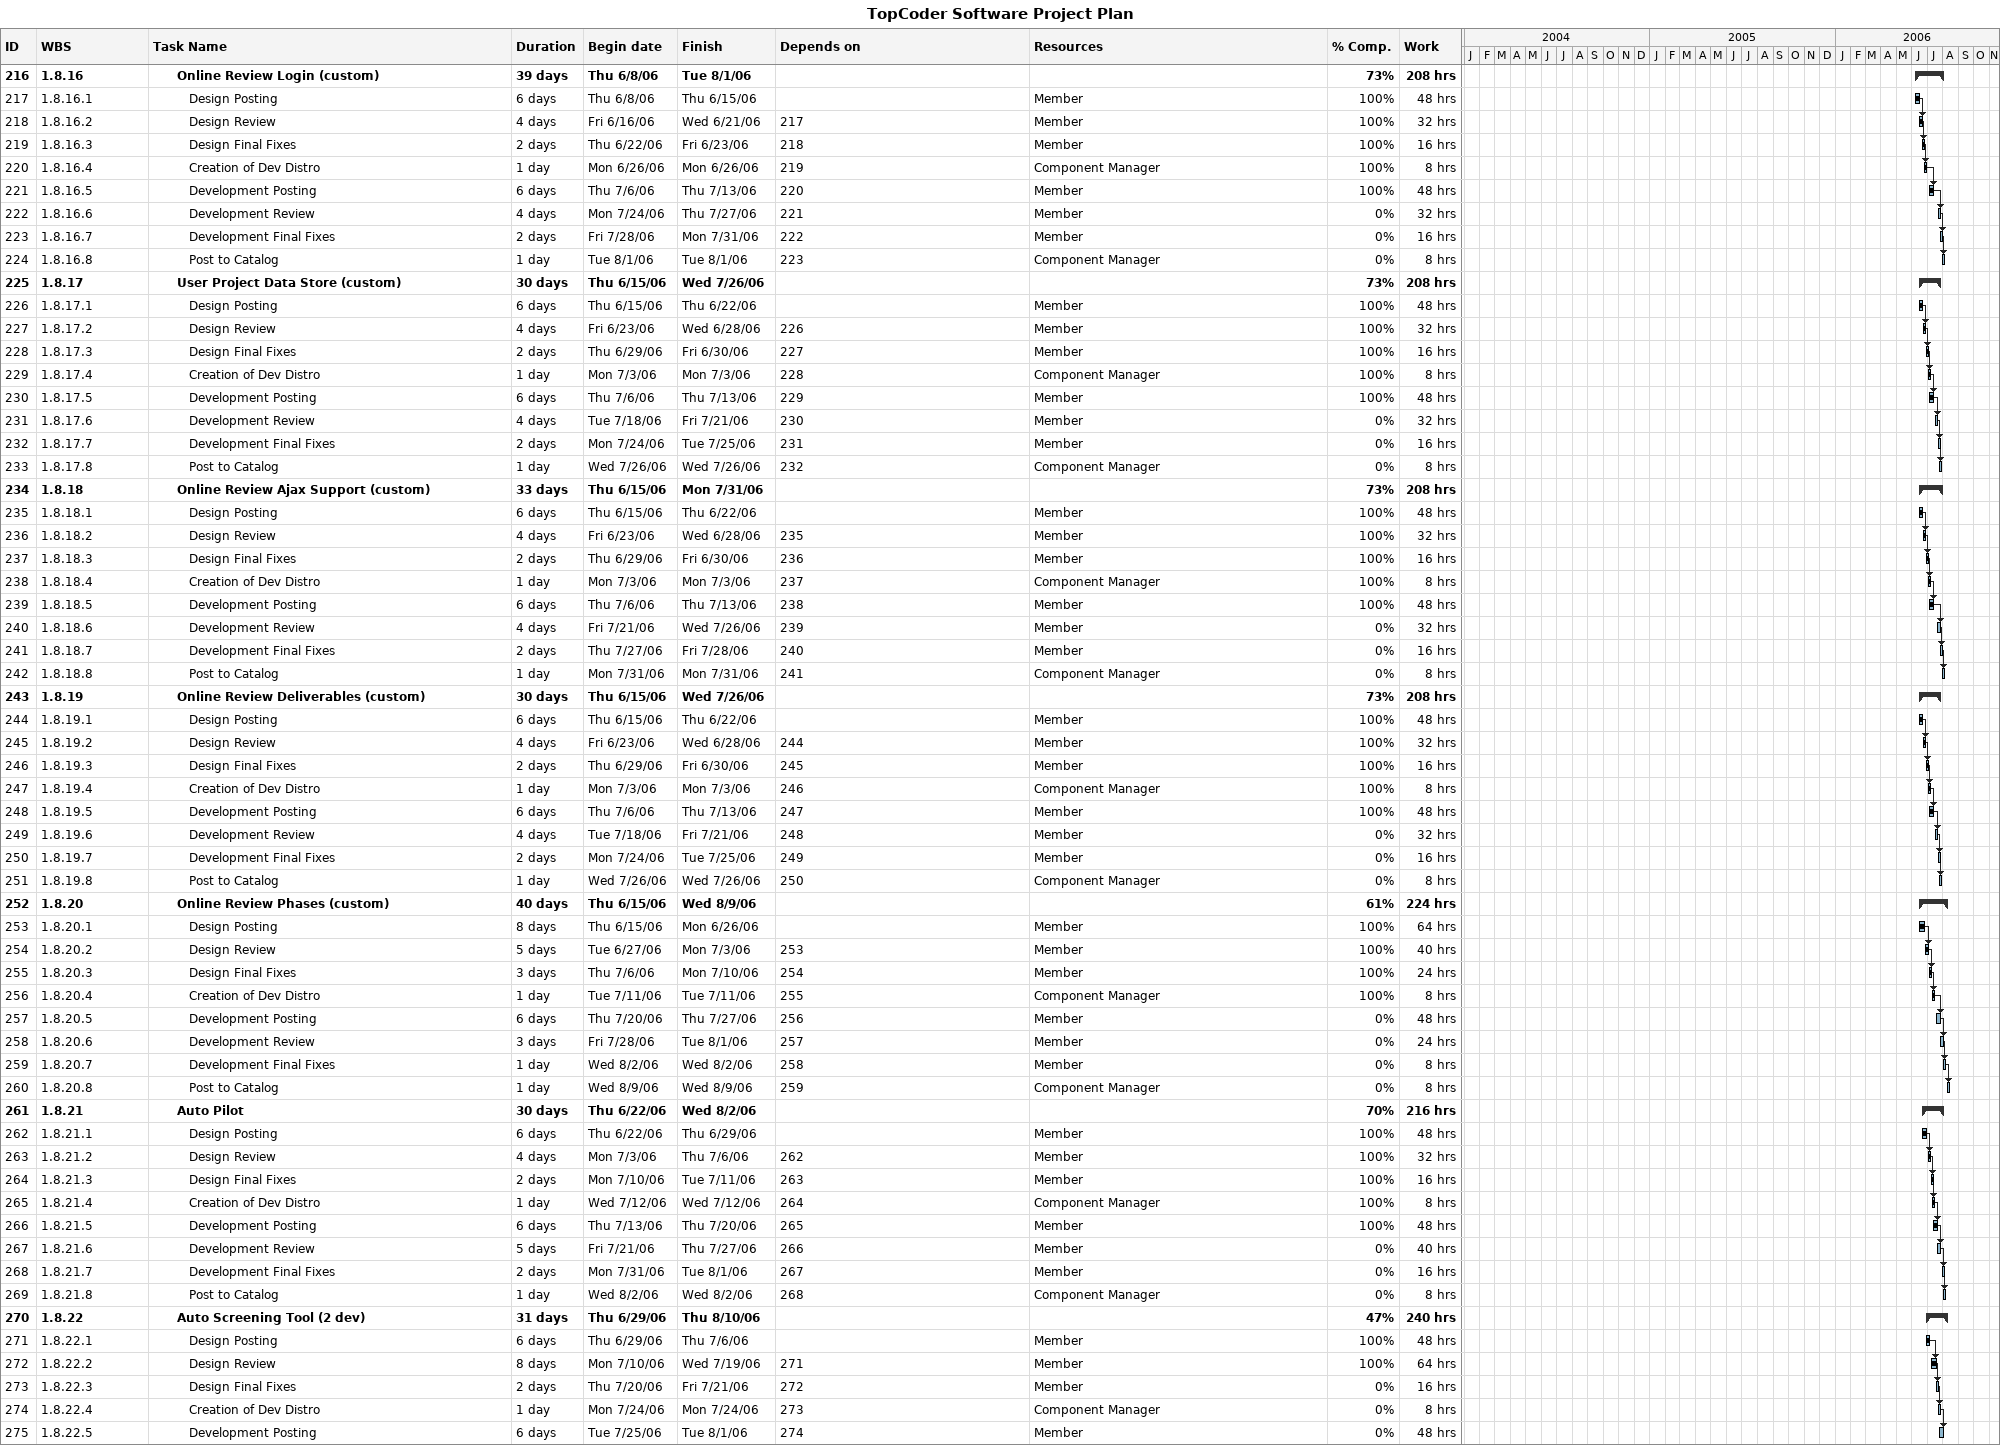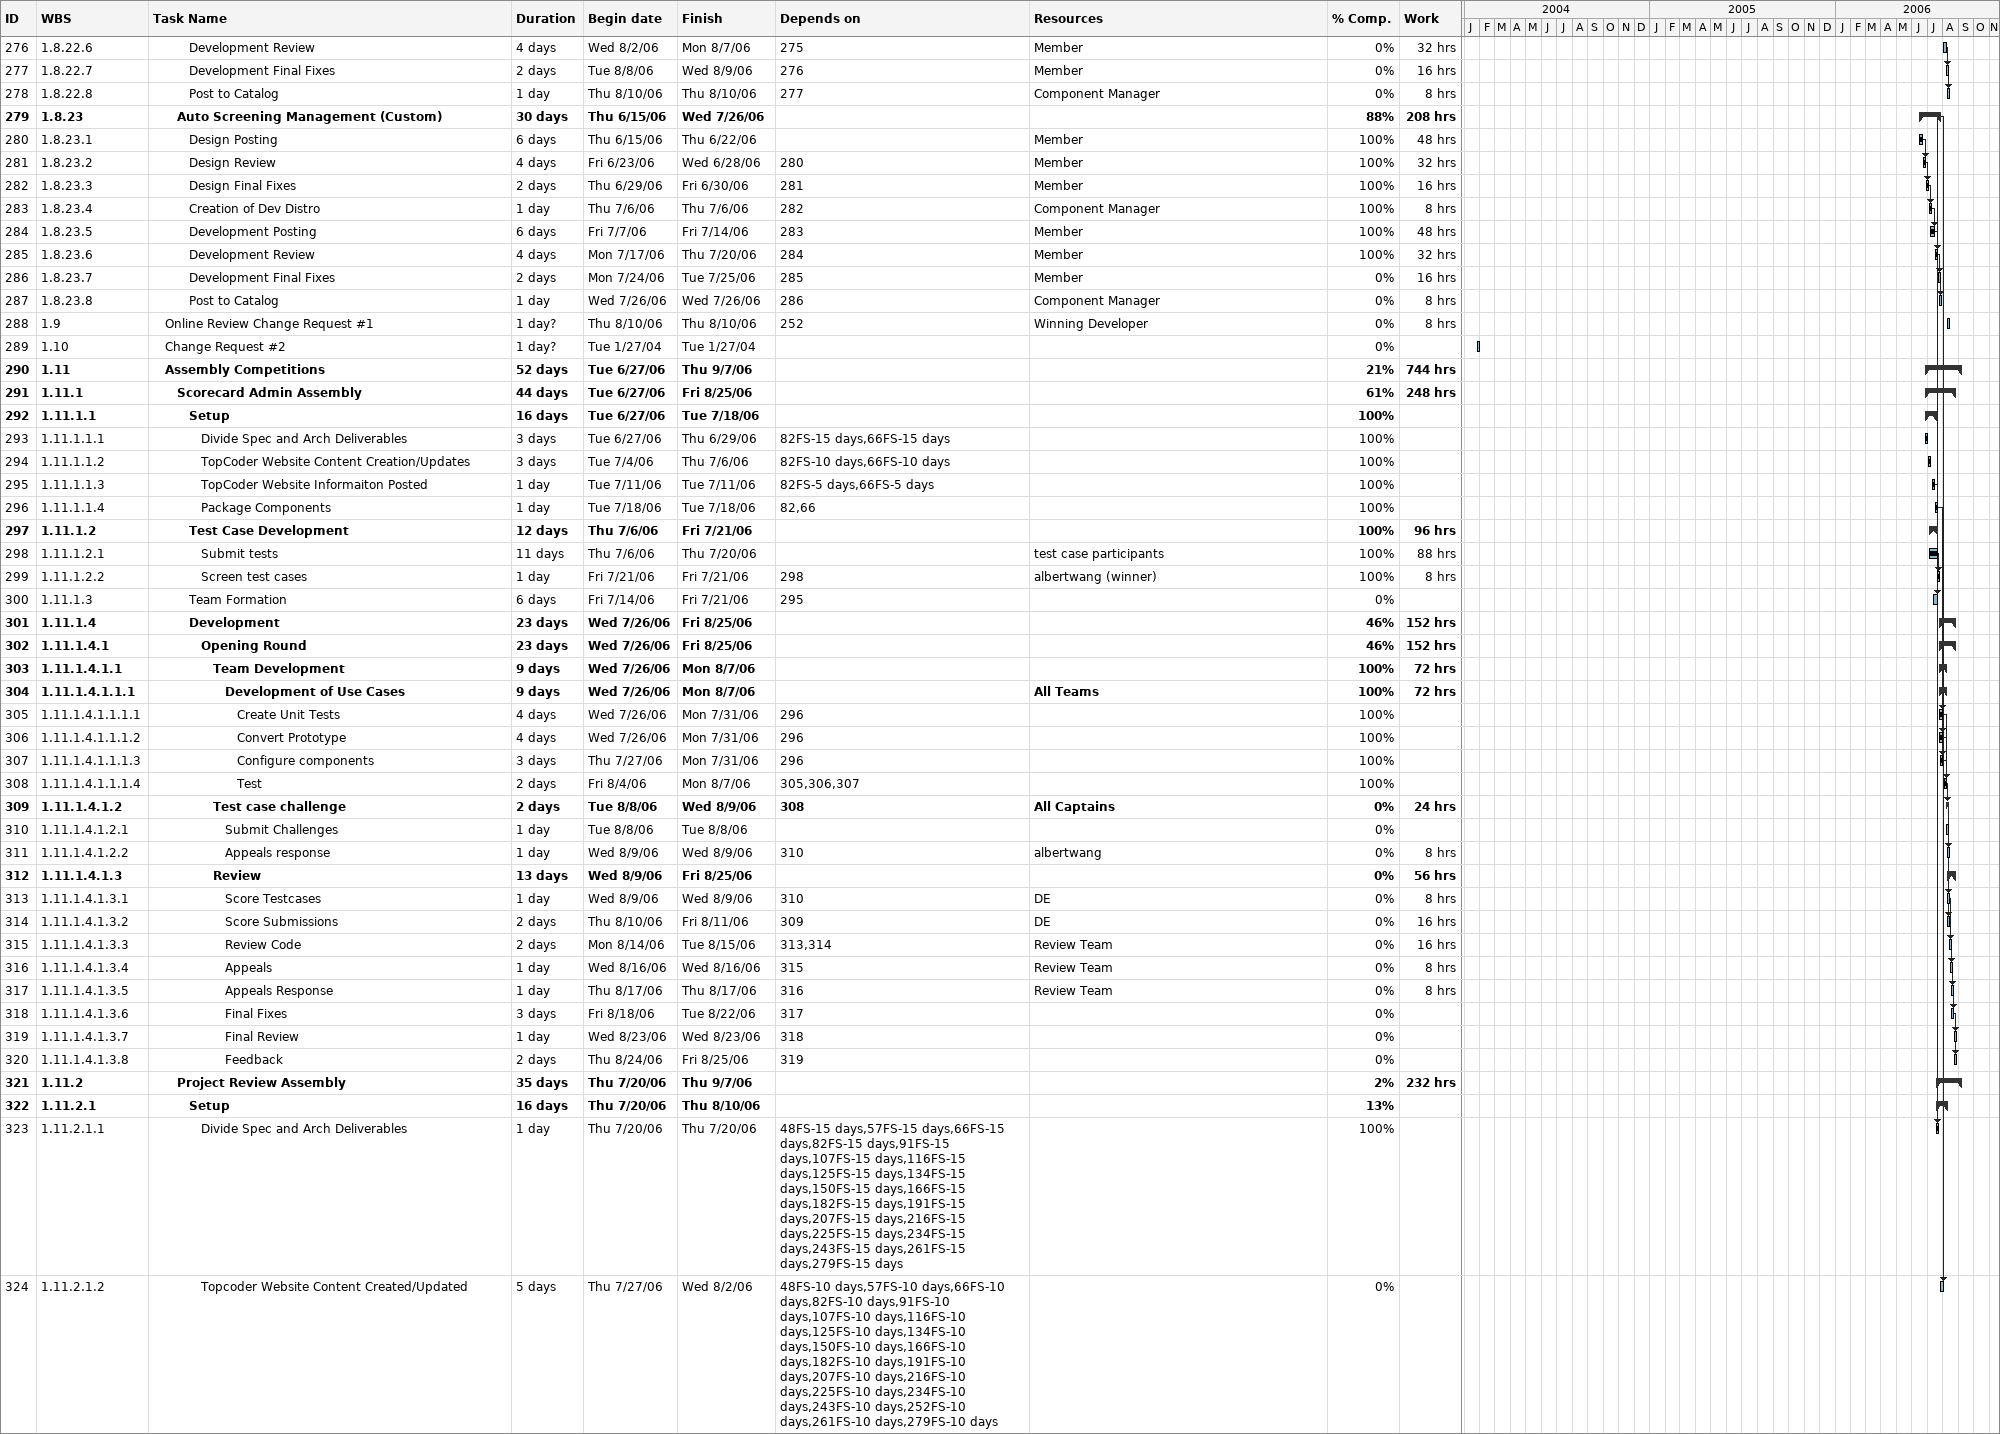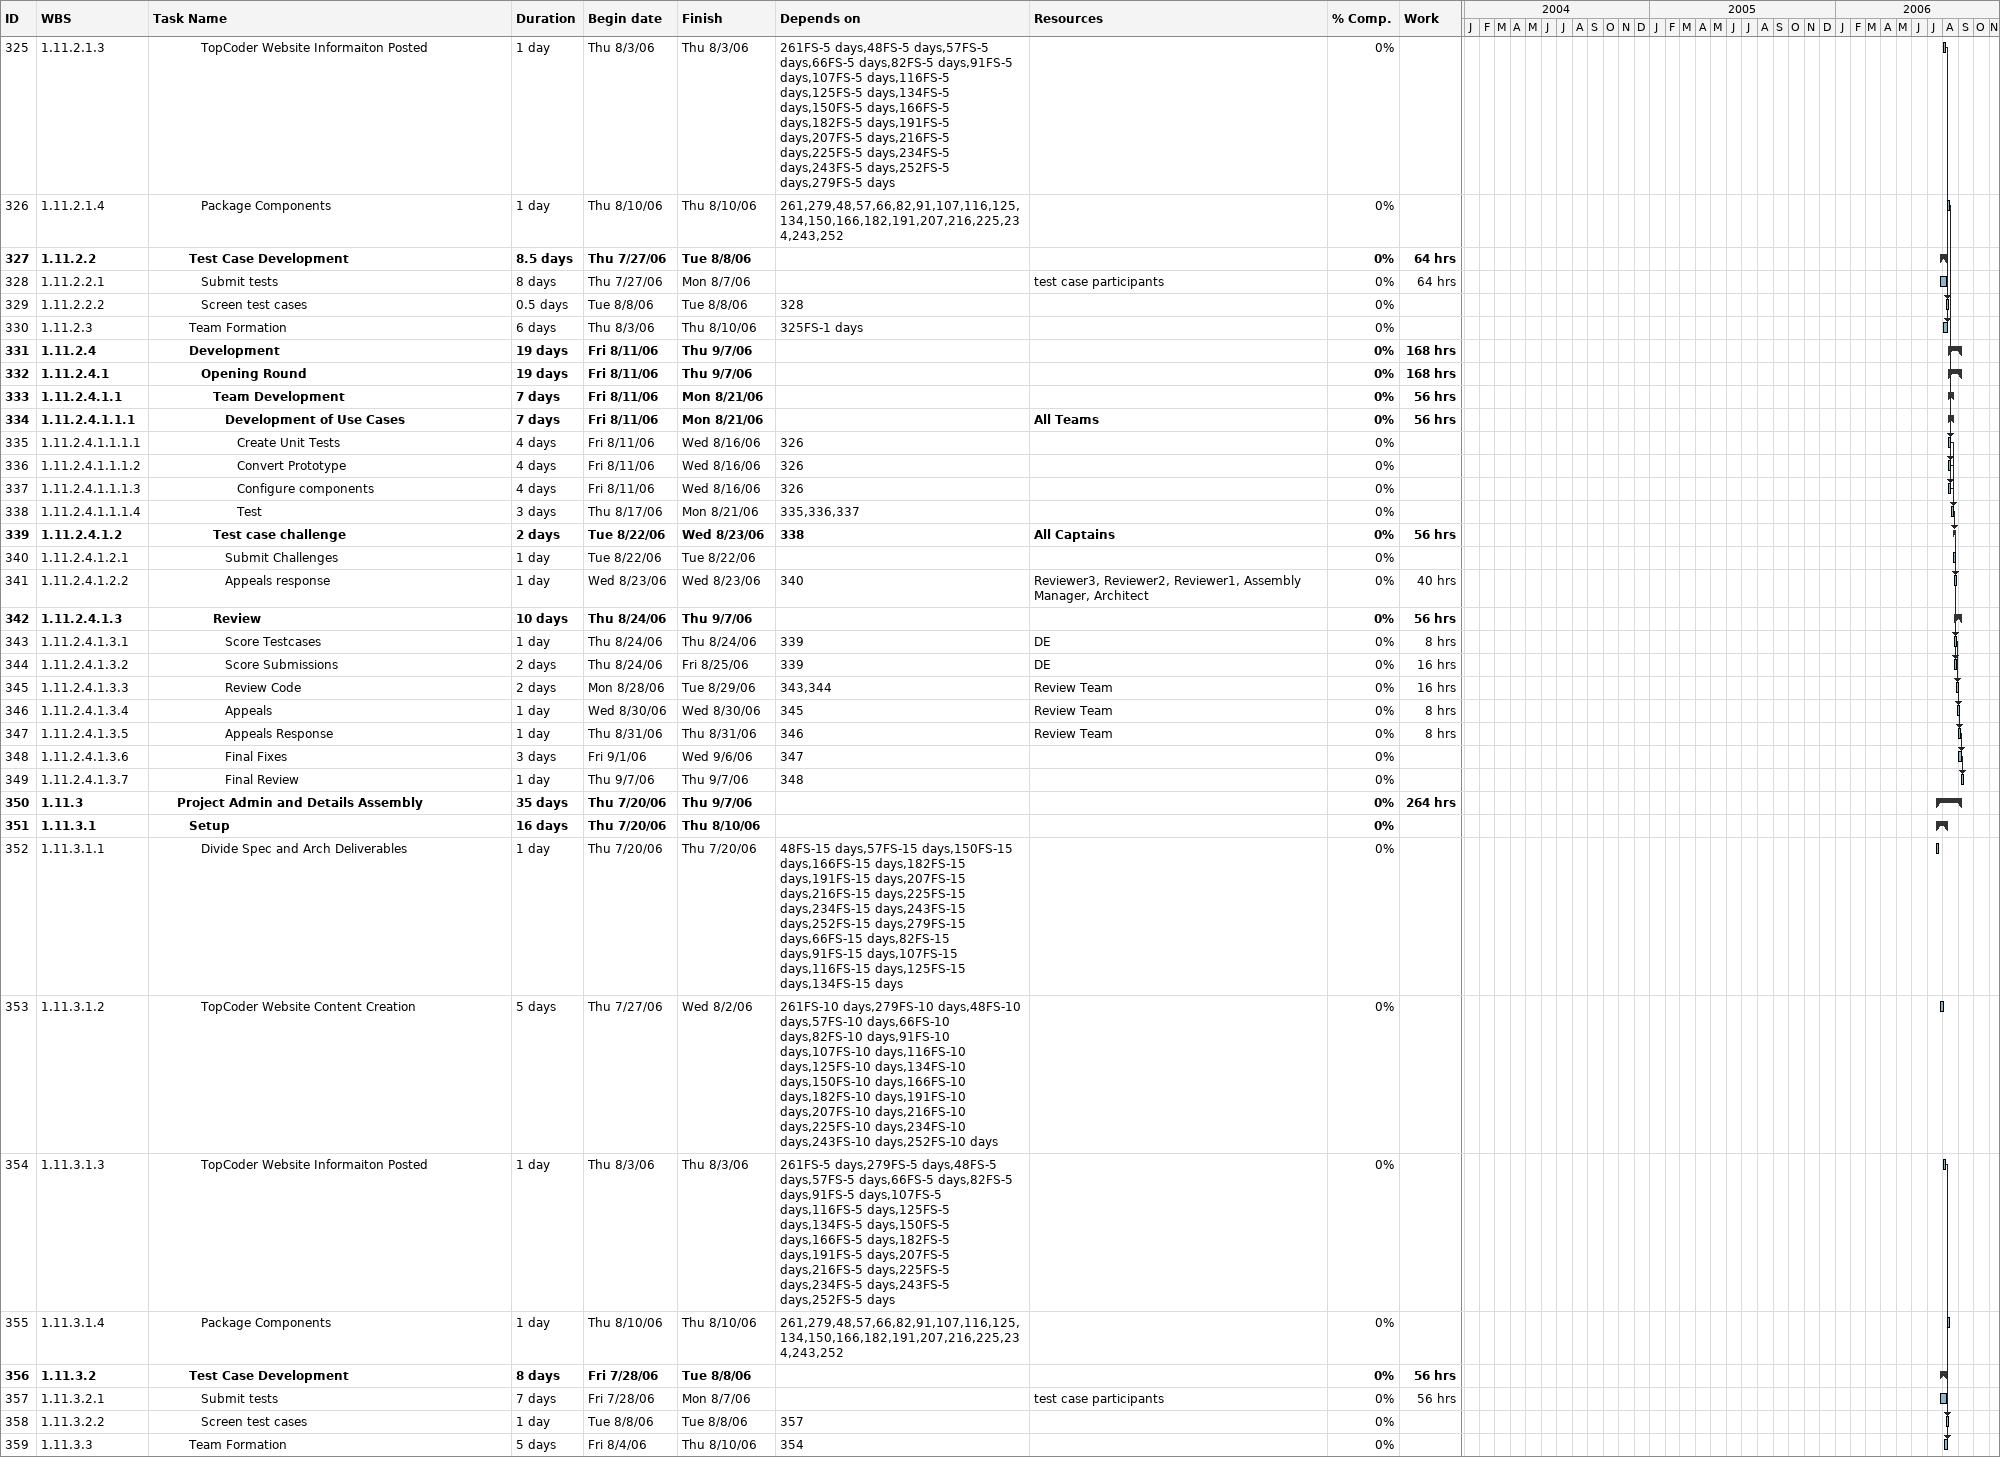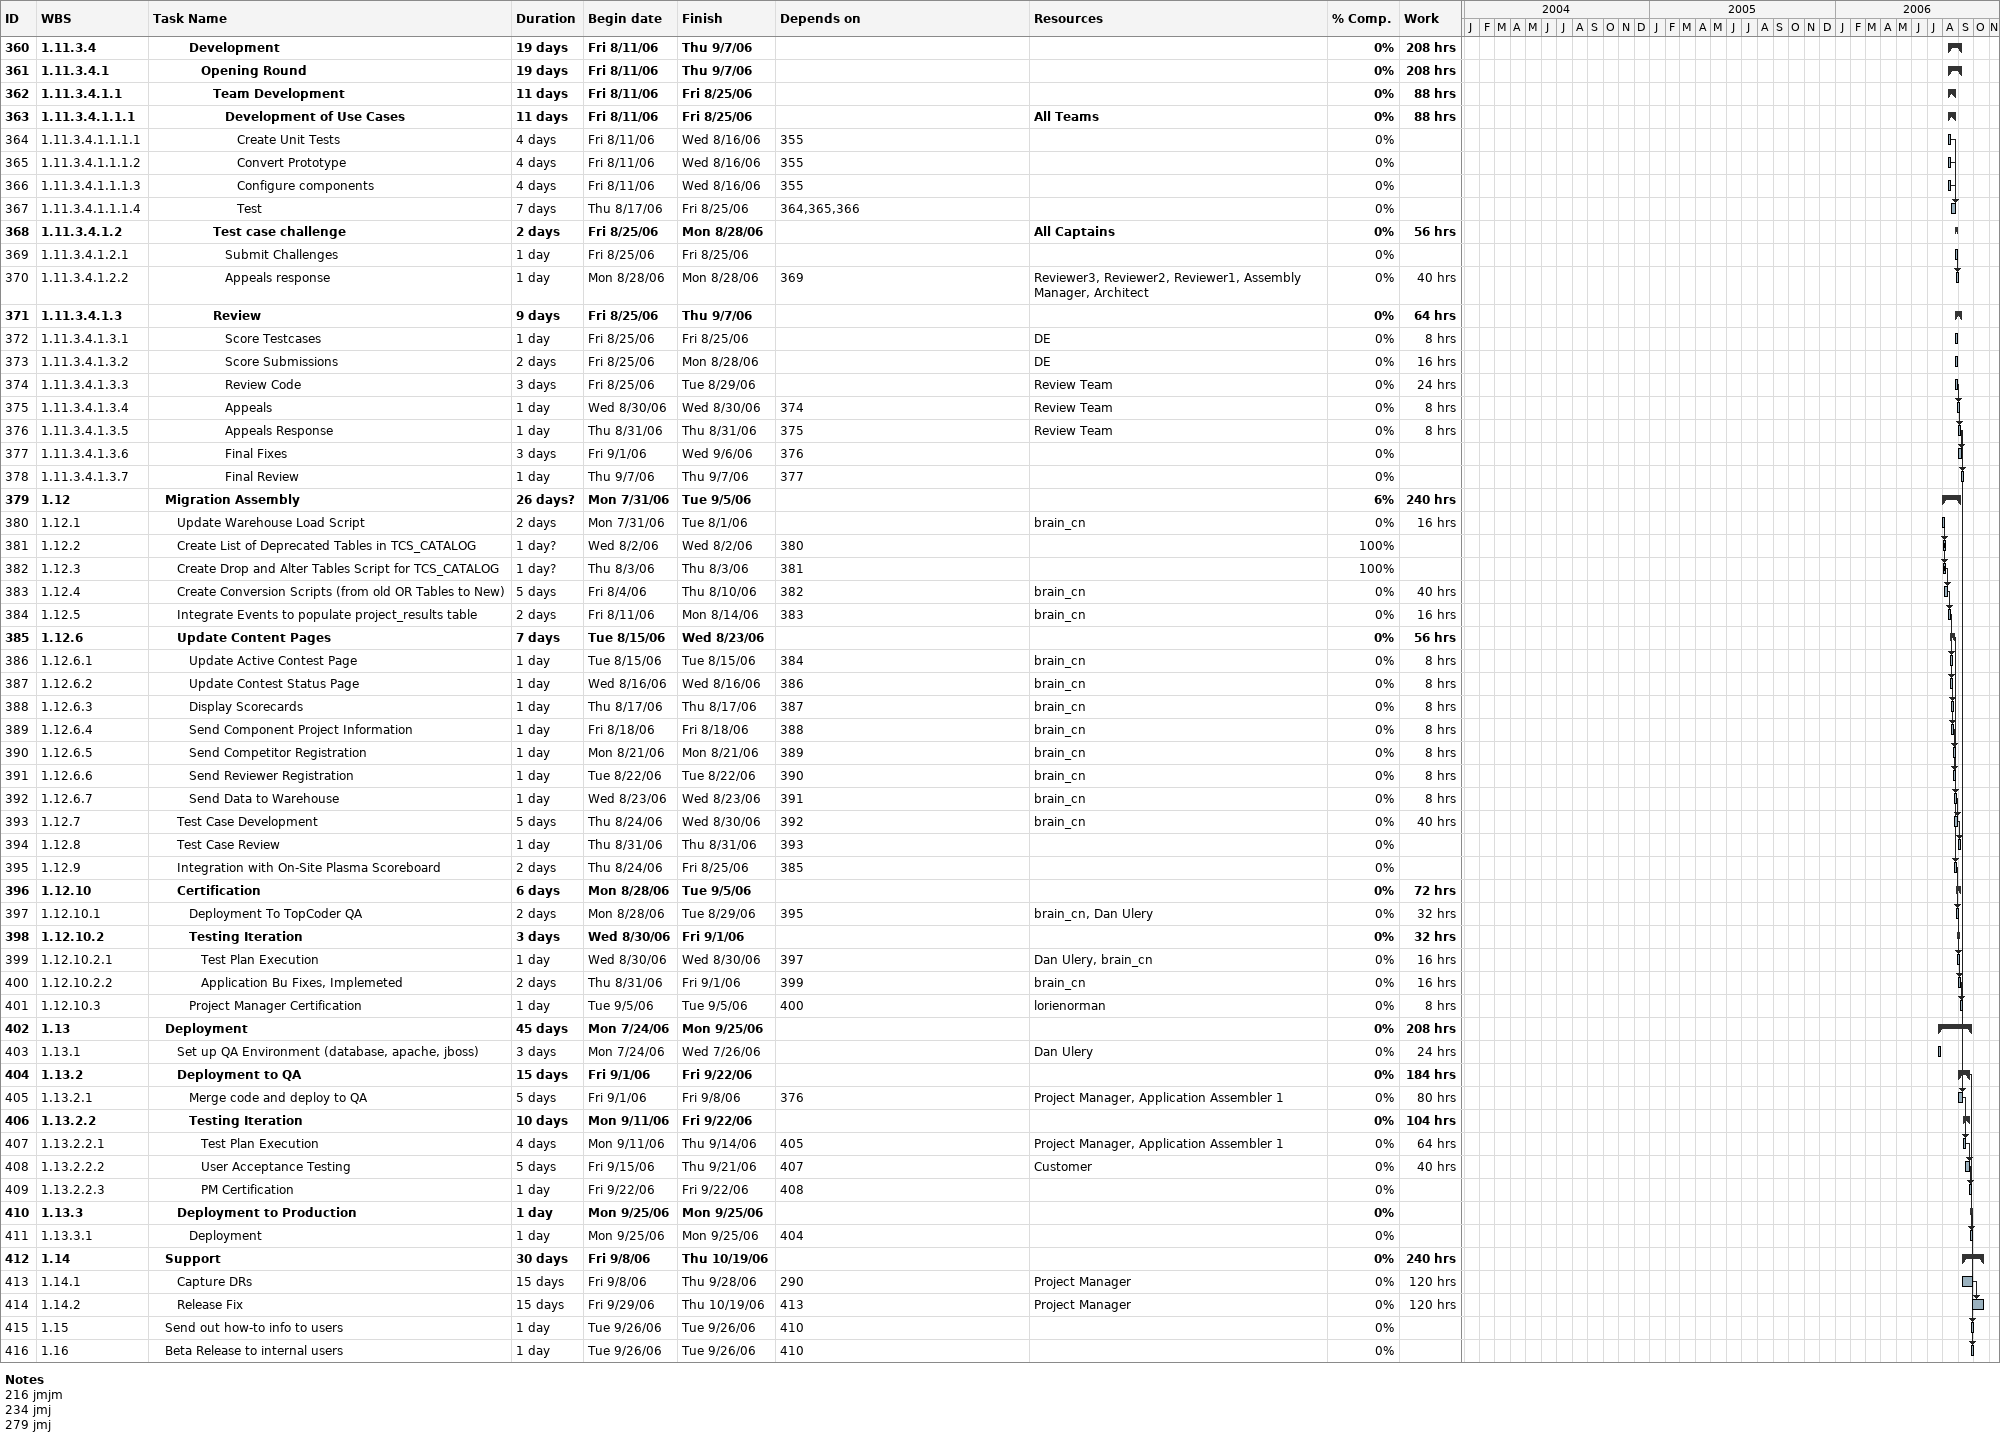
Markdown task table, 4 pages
TopCoder Software Project Plan

| ID | WBS | Task | Duration | Start | Finish | Predecessors | Resources | % complete | Work (h) |
|---|---|---|---|---|---|---|---|---|---|
| 216 | 1.8.16 | **Online Review Login (custom)** | 39d | 2006-06-08 | 2006-08-01 |  |  | 73 | 208 |
| 217 | 1.8.16.1 | Design Posting | 6d | 2006-06-08 | 2006-06-15 |  | Member | 100 | 48 |
| 218 | 1.8.16.2 | Design Review | 4d | 2006-06-16 | 2006-06-21 | 217 | Member | 100 | 32 |
| 219 | 1.8.16.3 | Design Final Fixes | 2d | 2006-06-22 | 2006-06-23 | 218 | Member | 100 | 16 |
| 220 | 1.8.16.4 | Creation of Dev Distro | 1d | 2006-06-26 | 2006-06-26 | 219 | Component Manager | 100 | 8 |
| 221 | 1.8.16.5 | Development Posting | 6d | 2006-07-06 | 2006-07-13 | 220 | Member | 100 | 48 |
| 222 | 1.8.16.6 | Development Review | 4d | 2006-07-24 | 2006-07-27 | 221 | Member | 0 | 32 |
| 223 | 1.8.16.7 | Development Final Fixes | 2d | 2006-07-28 | 2006-07-31 | 222 | Member | 0 | 16 |
| 224 | 1.8.16.8 | Post to Catalog | 1d | 2006-08-01 | 2006-08-01 | 223 | Component Manager | 0 | 8 |
| 225 | 1.8.17 | **User Project Data Store (custom)** | 30d | 2006-06-15 | 2006-07-26 |  |  | 73 | 208 |
| 226 | 1.8.17.1 | Design Posting | 6d | 2006-06-15 | 2006-06-22 |  | Member | 100 | 48 |
| 227 | 1.8.17.2 | Design Review | 4d | 2006-06-23 | 2006-06-28 | 226 | Member | 100 | 32 |
| 228 | 1.8.17.3 | Design Final Fixes | 2d | 2006-06-29 | 2006-06-30 | 227 | Member | 100 | 16 |
| 229 | 1.8.17.4 | Creation of Dev Distro | 1d | 2006-07-03 | 2006-07-03 | 228 | Component Manager | 100 | 8 |
| 230 | 1.8.17.5 | Development Posting | 6d | 2006-07-06 | 2006-07-13 | 229 | Member | 100 | 48 |
| 231 | 1.8.17.6 | Development Review | 4d | 2006-07-18 | 2006-07-21 | 230 | Member | 0 | 32 |
| 232 | 1.8.17.7 | Development Final Fixes | 2d | 2006-07-24 | 2006-07-25 | 231 | Member | 0 | 16 |
| 233 | 1.8.17.8 | Post to Catalog | 1d | 2006-07-26 | 2006-07-26 | 232 | Component Manager | 0 | 8 |
| 234 | 1.8.18 | **Online Review Ajax Support (custom)** | 33d | 2006-06-15 | 2006-07-31 |  |  | 73 | 208 |
| 235 | 1.8.18.1 | Design Posting | 6d | 2006-06-15 | 2006-06-22 |  | Member | 100 | 48 |
| 236 | 1.8.18.2 | Design Review | 4d | 2006-06-23 | 2006-06-28 | 235 | Member | 100 | 32 |
| 237 | 1.8.18.3 | Design Final Fixes | 2d | 2006-06-29 | 2006-06-30 | 236 | Member | 100 | 16 |
| 238 | 1.8.18.4 | Creation of Dev Distro | 1d | 2006-07-03 | 2006-07-03 | 237 | Component Manager | 100 | 8 |
| 239 | 1.8.18.5 | Development Posting | 6d | 2006-07-06 | 2006-07-13 | 238 | Member | 100 | 48 |
| 240 | 1.8.18.6 | Development Review | 4d | 2006-07-21 | 2006-07-26 | 239 | Member | 0 | 32 |
| 241 | 1.8.18.7 | Development Final Fixes | 2d | 2006-07-27 | 2006-07-28 | 240 | Member | 0 | 16 |
| 242 | 1.8.18.8 | Post to Catalog | 1d | 2006-07-31 | 2006-07-31 | 241 | Component Manager | 0 | 8 |
| 243 | 1.8.19 | **Online Review Deliverables (custom)** | 30d | 2006-06-15 | 2006-07-26 |  |  | 73 | 208 |
| 244 | 1.8.19.1 | Design Posting | 6d | 2006-06-15 | 2006-06-22 |  | Member | 100 | 48 |
| 245 | 1.8.19.2 | Design Review | 4d | 2006-06-23 | 2006-06-28 | 244 | Member | 100 | 32 |
| 246 | 1.8.19.3 | Design Final Fixes | 2d | 2006-06-29 | 2006-06-30 | 245 | Member | 100 | 16 |
| 247 | 1.8.19.4 | Creation of Dev Distro | 1d | 2006-07-03 | 2006-07-03 | 246 | Component Manager | 100 | 8 |
| 248 | 1.8.19.5 | Development Posting | 6d | 2006-07-06 | 2006-07-13 | 247 | Member | 100 | 48 |
| 249 | 1.8.19.6 | Development Review | 4d | 2006-07-18 | 2006-07-21 | 248 | Member | 0 | 32 |
| 250 | 1.8.19.7 | Development Final Fixes | 2d | 2006-07-24 | 2006-07-25 | 249 | Member | 0 | 16 |
| 251 | 1.8.19.8 | Post to Catalog | 1d | 2006-07-26 | 2006-07-26 | 250 | Component Manager | 0 | 8 |
| 252 | 1.8.20 | **Online Review Phases (custom)** | 40d | 2006-06-15 | 2006-08-09 |  |  | 61 | 224 |
| 253 | 1.8.20.1 | Design Posting | 8d | 2006-06-15 | 2006-06-26 |  | Member | 100 | 64 |
| 254 | 1.8.20.2 | Design Review | 5d | 2006-06-27 | 2006-07-03 | 253 | Member | 100 | 40 |
| 255 | 1.8.20.3 | Design Final Fixes | 3d | 2006-07-06 | 2006-07-10 | 254 | Member | 100 | 24 |
| 256 | 1.8.20.4 | Creation of Dev Distro | 1d | 2006-07-11 | 2006-07-11 | 255 | Component Manager | 100 | 8 |
| 257 | 1.8.20.5 | Development Posting | 6d | 2006-07-20 | 2006-07-27 | 256 | Member | 0 | 48 |
| 258 | 1.8.20.6 | Development Review | 3d | 2006-07-28 | 2006-08-01 | 257 | Member | 0 | 24 |
| 259 | 1.8.20.7 | Development Final Fixes | 1d | 2006-08-02 | 2006-08-02 | 258 | Member | 0 | 8 |
| 260 | 1.8.20.8 | Post to Catalog | 1d | 2006-08-09 | 2006-08-09 | 259 | Component Manager | 0 | 8 |
| 261 | 1.8.21 | **Auto Pilot** | 30d | 2006-06-22 | 2006-08-02 |  |  | 70 | 216 |
| 262 | 1.8.21.1 | Design Posting | 6d | 2006-06-22 | 2006-06-29 |  | Member | 100 | 48 |
| 263 | 1.8.21.2 | Design Review | 4d | 2006-07-03 | 2006-07-06 | 262 | Member | 100 | 32 |
| 264 | 1.8.21.3 | Design Final Fixes | 2d | 2006-07-10 | 2006-07-11 | 263 | Member | 100 | 16 |
| 265 | 1.8.21.4 | Creation of Dev Distro | 1d | 2006-07-12 | 2006-07-12 | 264 | Component Manager | 100 | 8 |
| 266 | 1.8.21.5 | Development Posting | 6d | 2006-07-13 | 2006-07-20 | 265 | Member | 100 | 48 |
| 267 | 1.8.21.6 | Development Review | 5d | 2006-07-21 | 2006-07-27 | 266 | Member | 0 | 40 |
| 268 | 1.8.21.7 | Development Final Fixes | 2d | 2006-07-31 | 2006-08-01 | 267 | Member | 0 | 16 |
| 269 | 1.8.21.8 | Post to Catalog | 1d | 2006-08-02 | 2006-08-02 | 268 | Component Manager | 0 | 8 |
| 270 | 1.8.22 | **Auto Screening Tool (2 dev)** | 31d | 2006-06-29 | 2006-08-10 |  |  | 47 | 240 |
| 271 | 1.8.22.1 | Design Posting | 6d | 2006-06-29 | 2006-07-06 |  | Member | 100 | 48 |
| 272 | 1.8.22.2 | Design Review | 8d | 2006-07-10 | 2006-07-19 | 271 | Member | 100 | 64 |
| 273 | 1.8.22.3 | Design Final Fixes | 2d | 2006-07-20 | 2006-07-21 | 272 | Member | 0 | 16 |
| 274 | 1.8.22.4 | Creation of Dev Distro | 1d | 2006-07-24 | 2006-07-24 | 273 | Component Manager | 0 | 8 |
| 275 | 1.8.22.5 | Development Posting | 6d | 2006-07-25 | 2006-08-01 | 274 | Member | 0 | 48 |
| 276 | 1.8.22.6 | Development Review | 4d | 2006-08-02 | 2006-08-07 | 275 | Member | 0 | 32 |
| 277 | 1.8.22.7 | Development Final Fixes | 2d | 2006-08-08 | 2006-08-09 | 276 | Member | 0 | 16 |
| 278 | 1.8.22.8 | Post to Catalog | 1d | 2006-08-10 | 2006-08-10 | 277 | Component Manager | 0 | 8 |
| 279 | 1.8.23 | **Auto Screening Management (Custom)** | 30d | 2006-06-15 | 2006-07-26 |  |  | 88 | 208 |
| 280 | 1.8.23.1 | Design Posting | 6d | 2006-06-15 | 2006-06-22 |  | Member | 100 | 48 |
| 281 | 1.8.23.2 | Design Review | 4d | 2006-06-23 | 2006-06-28 | 280 | Member | 100 | 32 |
| 282 | 1.8.23.3 | Design Final Fixes | 2d | 2006-06-29 | 2006-06-30 | 281 | Member | 100 | 16 |
| 283 | 1.8.23.4 | Creation of Dev Distro | 1d | 2006-07-06 | 2006-07-06 | 282 | Component Manager | 100 | 8 |
| 284 | 1.8.23.5 | Development Posting | 6d | 2006-07-07 | 2006-07-14 | 283 | Member | 100 | 48 |
| 285 | 1.8.23.6 | Development Review | 4d | 2006-07-17 | 2006-07-20 | 284 | Member | 100 | 32 |
| 286 | 1.8.23.7 | Development Final Fixes | 2d | 2006-07-24 | 2006-07-25 | 285 | Member | 0 | 16 |
| 287 | 1.8.23.8 | Post to Catalog | 1d | 2006-07-26 | 2006-07-26 | 286 | Component Manager | 0 | 8 |
| 288 | 1.9 | Online Review Change Request #1 | 1d? | 2006-08-10 | 2006-08-10 | 252 | Winning Developer | 0 | 8 |
| 289 | 1.10 | Change Request #2 | 1d? | 2004-01-27 | 2004-01-27 |  |  | 0 |  |
| 290 | 1.11 | **Assembly Competitions** | 52d | 2006-06-27 | 2006-09-07 |  |  | 21 | 744 |
| 291 | 1.11.1 | **Scorecard Admin Assembly** | 44d | 2006-06-27 | 2006-08-25 |  |  | 61 | 248 |
| 292 | 1.11.1.1 | **Setup** | 16d | 2006-06-27 | 2006-07-18 |  |  | 100 |  |
| 293 | 1.11.1.1.1 | Divide Spec and Arch Deliverables | 3d | 2006-06-27 | 2006-06-29 | 82FS-15d, 66FS-15d |  | 100 |  |
| 294 | 1.11.1.1.2 | TopCoder Website Content Creation/Updates | 3d | 2006-07-04 | 2006-07-06 | 82FS-10d, 66FS-10d |  | 100 |  |
| 295 | 1.11.1.1.3 | TopCoder Website Informaiton Posted | 1d | 2006-07-11 | 2006-07-11 | 82FS-5d, 66FS-5d |  | 100 |  |
| 296 | 1.11.1.1.4 | Package Components | 1d | 2006-07-18 | 2006-07-18 | 82, 66 |  | 100 |  |
| 297 | 1.11.1.2 | **Test Case Development** | 12d | 2006-07-06 | 2006-07-21 |  |  | 100 | 96 |
| 298 | 1.11.1.2.1 | Submit tests | 11d | 2006-07-06 | 2006-07-20 |  | test case participants | 100 | 88 |
| 299 | 1.11.1.2.2 | Screen test cases | 1d | 2006-07-21 | 2006-07-21 | 298 | albertwang (winner) | 100 | 8 |
| 300 | 1.11.1.3 | Team Formation | 6d | 2006-07-14 | 2006-07-21 | 295 |  | 0 |  |
| 301 | 1.11.1.4 | **Development** | 23d | 2006-07-26 | 2006-08-25 |  |  | 46 | 152 |
| 302 | 1.11.1.4.1 | **Opening Round** | 23d | 2006-07-26 | 2006-08-25 |  |  | 46 | 152 |
| 303 | 1.11.1.4.1.1 | **Team Development** | 9d | 2006-07-26 | 2006-08-07 |  |  | 100 | 72 |
| 304 | 1.11.1.4.1.1.1 | **Development of Use Cases** | 9d | 2006-07-26 | 2006-08-07 |  | All Teams | 100 | 72 |
| 305 | 1.11.1.4.1.1.1.1 | Create Unit Tests | 4d | 2006-07-26 | 2006-07-31 | 296 |  | 100 |  |
| 306 | 1.11.1.4.1.1.1.2 | Convert Prototype | 4d | 2006-07-26 | 2006-07-31 | 296 |  | 100 |  |
| 307 | 1.11.1.4.1.1.1.3 | Configure components | 3d | 2006-07-27 | 2006-07-31 | 296 |  | 100 |  |
| 308 | 1.11.1.4.1.1.1.4 | Test | 2d | 2006-08-04 | 2006-08-07 | 305, 306, 307 |  | 100 |  |
| 309 | 1.11.1.4.1.2 | **Test case challenge** | 2d | 2006-08-08 | 2006-08-09 | 308 | All Captains | 0 | 24 |
| 310 | 1.11.1.4.1.2.1 | Submit Challenges | 1d | 2006-08-08 | 2006-08-08 |  |  | 0 |  |
| 311 | 1.11.1.4.1.2.2 | Appeals response | 1d | 2006-08-09 | 2006-08-09 | 310 | albertwang | 0 | 8 |
| 312 | 1.11.1.4.1.3 | **Review** | 13d | 2006-08-09 | 2006-08-25 |  |  | 0 | 56 |
| 313 | 1.11.1.4.1.3.1 | Score Testcases | 1d | 2006-08-09 | 2006-08-09 | 310 | DE | 0 | 8 |
| 314 | 1.11.1.4.1.3.2 | Score Submissions | 2d | 2006-08-10 | 2006-08-11 | 309 | DE | 0 | 16 |
| 315 | 1.11.1.4.1.3.3 | Review Code | 2d | 2006-08-14 | 2006-08-15 | 313, 314 | Review Team | 0 | 16 |
| 316 | 1.11.1.4.1.3.4 | Appeals | 1d | 2006-08-16 | 2006-08-16 | 315 | Review Team | 0 | 8 |
| 317 | 1.11.1.4.1.3.5 | Appeals Response | 1d | 2006-08-17 | 2006-08-17 | 316 | Review Team | 0 | 8 |
| 318 | 1.11.1.4.1.3.6 | Final Fixes | 3d | 2006-08-18 | 2006-08-22 | 317 |  | 0 |  |
| 319 | 1.11.1.4.1.3.7 | Final Review | 1d | 2006-08-23 | 2006-08-23 | 318 |  | 0 |  |
| 320 | 1.11.1.4.1.3.8 | Feedback | 2d | 2006-08-24 | 2006-08-25 | 319 |  | 0 |  |
| 321 | 1.11.2 | **Project Review Assembly** | 35d | 2006-07-20 | 2006-09-07 |  |  | 2 | 232 |
| 322 | 1.11.2.1 | **Setup** | 16d | 2006-07-20 | 2006-08-10 |  |  | 13 |  |
| 323 | 1.11.2.1.1 | Divide Spec and Arch Deliverables | 1d | 2006-07-20 | 2006-07-20 | 48FS-15d, 57FS-15d, 66FS-15d, 82FS-15d, 91FS-15d, 107FS-15d, 116FS-15d, 125FS-15d, 134FS-15d, 150FS-15d, 166FS-15d, 182FS-15d, 191FS-15d, 207FS-15d, 216FS-15d, 225FS-15d, 234FS-15d, 243FS-15d, 261FS-15d, 279FS-15d |  | 100 |  |
| 324 | 1.11.2.1.2 | Topcoder Website Content Created/Updated | 5d | 2006-07-27 | 2006-08-02 | 48FS-10d, 57FS-10d, 66FS-10d, 82FS-10d, 91FS-10d, 107FS-10d, 116FS-10d, 125FS-10d, 134FS-10d, 150FS-10d, 166FS-10d, 182FS-10d, 191FS-10d, 207FS-10d, 216FS-10d, 225FS-10d, 234FS-10d, 243FS-10d, 252FS-10d, 261FS-10d, 279FS-10d |  | 0 |  |
| 325 | 1.11.2.1.3 | TopCoder Website Informaiton Posted | 1d | 2006-08-03 | 2006-08-03 | 261FS-5d, 48FS-5d, 57FS-5d, 66FS-5d, 82FS-5d, 91FS-5d, 107FS-5d, 116FS-5d, 125FS-5d, 134FS-5d, 150FS-5d, 166FS-5d, 182FS-5d, 191FS-5d, 207FS-5d, 216FS-5d, 225FS-5d, 234FS-5d, 243FS-5d, 252FS-5d, 279FS-5d |  | 0 |  |
| 326 | 1.11.2.1.4 | Package Components | 1d | 2006-08-10 | 2006-08-10 | 261, 279, 48, 57, 66, 82, 91, 107, 116, 125, 134, 150, 166, 182, 191, 207, 216, 225, 234, 243, 252 |  | 0 |  |
| 327 | 1.11.2.2 | **Test Case Development** | 8.5d | 2006-07-27 | 2006-08-08 |  |  | 0 | 64 |
| 328 | 1.11.2.2.1 | Submit tests | 8d | 2006-07-27 | 2006-08-07 |  | test case participants | 0 | 64 |
| 329 | 1.11.2.2.2 | Screen test cases | 0.5d | 2006-08-08 | 2006-08-08 | 328 |  | 0 |  |
| 330 | 1.11.2.3 | Team Formation | 6d | 2006-08-03 | 2006-08-10 | 325FS-1d |  | 0 |  |
| 331 | 1.11.2.4 | **Development** | 19d | 2006-08-11 | 2006-09-07 |  |  | 0 | 168 |
| 332 | 1.11.2.4.1 | **Opening Round** | 19d | 2006-08-11 | 2006-09-07 |  |  | 0 | 168 |
| 333 | 1.11.2.4.1.1 | **Team Development** | 7d | 2006-08-11 | 2006-08-21 |  |  | 0 | 56 |
| 334 | 1.11.2.4.1.1.1 | **Development of Use Cases** | 7d | 2006-08-11 | 2006-08-21 |  | All Teams | 0 | 56 |
| 335 | 1.11.2.4.1.1.1.1 | Create Unit Tests | 4d | 2006-08-11 | 2006-08-16 | 326 |  | 0 |  |
| 336 | 1.11.2.4.1.1.1.2 | Convert Prototype | 4d | 2006-08-11 | 2006-08-16 | 326 |  | 0 |  |
| 337 | 1.11.2.4.1.1.1.3 | Configure components | 4d | 2006-08-11 | 2006-08-16 | 326 |  | 0 |  |
| 338 | 1.11.2.4.1.1.1.4 | Test | 3d | 2006-08-17 | 2006-08-21 | 335, 336, 337 |  | 0 |  |
| 339 | 1.11.2.4.1.2 | **Test case challenge** | 2d | 2006-08-22 | 2006-08-23 | 338 | All Captains | 0 | 56 |
| 340 | 1.11.2.4.1.2.1 | Submit Challenges | 1d | 2006-08-22 | 2006-08-22 |  |  | 0 |  |
| 341 | 1.11.2.4.1.2.2 | Appeals response | 1d | 2006-08-23 | 2006-08-23 | 340 | Reviewer3, Reviewer2, Reviewer1, Assembly Manager, Architect | 0 | 40 |
| 342 | 1.11.2.4.1.3 | **Review** | 10d | 2006-08-24 | 2006-09-07 |  |  | 0 | 56 |
| 343 | 1.11.2.4.1.3.1 | Score Testcases | 1d | 2006-08-24 | 2006-08-24 | 339 | DE | 0 | 8 |
| 344 | 1.11.2.4.1.3.2 | Score Submissions | 2d | 2006-08-24 | 2006-08-25 | 339 | DE | 0 | 16 |
| 345 | 1.11.2.4.1.3.3 | Review Code | 2d | 2006-08-28 | 2006-08-29 | 343, 344 | Review Team | 0 | 16 |
| 346 | 1.11.2.4.1.3.4 | Appeals | 1d | 2006-08-30 | 2006-08-30 | 345 | Review Team | 0 | 8 |
| 347 | 1.11.2.4.1.3.5 | Appeals Response | 1d | 2006-08-31 | 2006-08-31 | 346 | Review Team | 0 | 8 |
| 348 | 1.11.2.4.1.3.6 | Final Fixes | 3d | 2006-09-01 | 2006-09-06 | 347 |  | 0 |  |
| 349 | 1.11.2.4.1.3.7 | Final Review | 1d | 2006-09-07 | 2006-09-07 | 348 |  | 0 |  |
| 350 | 1.11.3 | **Project Admin and Details Assembly** | 35d | 2006-07-20 | 2006-09-07 |  |  | 0 | 264 |
| 351 | 1.11.3.1 | **Setup** | 16d | 2006-07-20 | 2006-08-10 |  |  | 0 |  |
| 352 | 1.11.3.1.1 | Divide Spec and Arch Deliverables | 1d | 2006-07-20 | 2006-07-20 | 48FS-15d, 57FS-15d, 150FS-15d, 166FS-15d, 182FS-15d, 191FS-15d, 207FS-15d, 216FS-15d, 225FS-15d, 234FS-15d, 243FS-15d, 252FS-15d, 279FS-15d, 66FS-15d, 82FS-15d, 91FS-15d, 107FS-15d, 116FS-15d, 125FS-15d, 134FS-15d |  | 0 |  |
| 353 | 1.11.3.1.2 | TopCoder Website Content Creation | 5d | 2006-07-27 | 2006-08-02 | 261FS-10d, 279FS-10d, 48FS-10d, 57FS-10d, 66FS-10d, 82FS-10d, 91FS-10d, 107FS-10d, 116FS-10d, 125FS-10d, 134FS-10d, 150FS-10d, 166FS-10d, 182FS-10d, 191FS-10d, 207FS-10d, 216FS-10d, 225FS-10d, 234FS-10d, 243FS-10d, 252FS-10d |  | 0 |  |
| 354 | 1.11.3.1.3 | TopCoder Website Informaiton Posted | 1d | 2006-08-03 | 2006-08-03 | 261FS-5d, 279FS-5d, 48FS-5d, 57FS-5d, 66FS-5d, 82FS-5d, 91FS-5d, 107FS-5d, 116FS-5d, 125FS-5d, 134FS-5d, 150FS-5d, 166FS-5d, 182FS-5d, 191FS-5d, 207FS-5d, 216FS-5d, 225FS-5d, 234FS-5d, 243FS-5d, 252FS-5d |  | 0 |  |
| 355 | 1.11.3.1.4 | Package Components | 1d | 2006-08-10 | 2006-08-10 | 261, 279, 48, 57, 66, 82, 91, 107, 116, 125, 134, 150, 166, 182, 191, 207, 216, 225, 234, 243, 252 |  | 0 |  |
| 356 | 1.11.3.2 | **Test Case Development** | 8d | 2006-07-28 | 2006-08-08 |  |  | 0 | 56 |
| 357 | 1.11.3.2.1 | Submit tests | 7d | 2006-07-28 | 2006-08-07 |  | test case participants | 0 | 56 |
| 358 | 1.11.3.2.2 | Screen test cases | 1d | 2006-08-08 | 2006-08-08 | 357 |  | 0 |  |
| 359 | 1.11.3.3 | Team Formation | 5d | 2006-08-04 | 2006-08-10 | 354 |  | 0 |  |
| 360 | 1.11.3.4 | **Development** | 19d | 2006-08-11 | 2006-09-07 |  |  | 0 | 208 |
| 361 | 1.11.3.4.1 | **Opening Round** | 19d | 2006-08-11 | 2006-09-07 |  |  | 0 | 208 |
| 362 | 1.11.3.4.1.1 | **Team Development** | 11d | 2006-08-11 | 2006-08-25 |  |  | 0 | 88 |
| 363 | 1.11.3.4.1.1.1 | **Development of Use Cases** | 11d | 2006-08-11 | 2006-08-25 |  | All Teams | 0 | 88 |
| 364 | 1.11.3.4.1.1.1.1 | Create Unit Tests | 4d | 2006-08-11 | 2006-08-16 | 355 |  | 0 |  |
| 365 | 1.11.3.4.1.1.1.2 | Convert Prototype | 4d | 2006-08-11 | 2006-08-16 | 355 |  | 0 |  |
| 366 | 1.11.3.4.1.1.1.3 | Configure components | 4d | 2006-08-11 | 2006-08-16 | 355 |  | 0 |  |
| 367 | 1.11.3.4.1.1.1.4 | Test | 7d | 2006-08-17 | 2006-08-25 | 364, 365, 366 |  | 0 |  |
| 368 | 1.11.3.4.1.2 | **Test case challenge** | 2d | 2006-08-25 | 2006-08-28 |  | All Captains | 0 | 56 |
| 369 | 1.11.3.4.1.2.1 | Submit Challenges | 1d | 2006-08-25 | 2006-08-25 |  |  | 0 |  |
| 370 | 1.11.3.4.1.2.2 | Appeals response | 1d | 2006-08-28 | 2006-08-28 | 369 | Reviewer3, Reviewer2, Reviewer1, Assembly Manager, Architect | 0 | 40 |
| 371 | 1.11.3.4.1.3 | **Review** | 9d | 2006-08-25 | 2006-09-07 |  |  | 0 | 64 |
| 372 | 1.11.3.4.1.3.1 | Score Testcases | 1d | 2006-08-25 | 2006-08-25 |  | DE | 0 | 8 |
| 373 | 1.11.3.4.1.3.2 | Score Submissions | 2d | 2006-08-25 | 2006-08-28 |  | DE | 0 | 16 |
| 374 | 1.11.3.4.1.3.3 | Review Code | 3d | 2006-08-25 | 2006-08-29 |  | Review Team | 0 | 24 |
| 375 | 1.11.3.4.1.3.4 | Appeals | 1d | 2006-08-30 | 2006-08-30 | 374 | Review Team | 0 | 8 |
| 376 | 1.11.3.4.1.3.5 | Appeals Response | 1d | 2006-08-31 | 2006-08-31 | 375 | Review Team | 0 | 8 |
| 377 | 1.11.3.4.1.3.6 | Final Fixes | 3d | 2006-09-01 | 2006-09-06 | 376 |  | 0 |  |
| 378 | 1.11.3.4.1.3.7 | Final Review | 1d | 2006-09-07 | 2006-09-07 | 377 |  | 0 |  |
| 379 | 1.12 | **Migration Assembly** | 26d? | 2006-07-31 | 2006-09-05 |  |  | 6 | 240 |
| 380 | 1.12.1 | Update Warehouse Load Script | 2d | 2006-07-31 | 2006-08-01 |  | brain_cn | 0 | 16 |
| 381 | 1.12.2 | Create List of Deprecated Tables in TCS_CATALOG | 1d? | 2006-08-02 | 2006-08-02 | 380 |  | 100 |  |
| 382 | 1.12.3 | Create Drop and Alter Tables Script for TCS_CATALOG | 1d? | 2006-08-03 | 2006-08-03 | 381 |  | 100 |  |
| 383 | 1.12.4 | Create Conversion Scripts (from old OR Tables to New) | 5d | 2006-08-04 | 2006-08-10 | 382 | brain_cn | 0 | 40 |
| 384 | 1.12.5 | Integrate Events to populate project_results table | 2d | 2006-08-11 | 2006-08-14 | 383 | brain_cn | 0 | 16 |
| 385 | 1.12.6 | **Update Content Pages** | 7d | 2006-08-15 | 2006-08-23 |  |  | 0 | 56 |
| 386 | 1.12.6.1 | Update Active Contest Page | 1d | 2006-08-15 | 2006-08-15 | 384 | brain_cn | 0 | 8 |
| 387 | 1.12.6.2 | Update Contest Status Page | 1d | 2006-08-16 | 2006-08-16 | 386 | brain_cn | 0 | 8 |
| 388 | 1.12.6.3 | Display Scorecards | 1d | 2006-08-17 | 2006-08-17 | 387 | brain_cn | 0 | 8 |
| 389 | 1.12.6.4 | Send Component Project Information | 1d | 2006-08-18 | 2006-08-18 | 388 | brain_cn | 0 | 8 |
| 390 | 1.12.6.5 | Send Competitor Registration | 1d | 2006-08-21 | 2006-08-21 | 389 | brain_cn | 0 | 8 |
| 391 | 1.12.6.6 | Send Reviewer Registration | 1d | 2006-08-22 | 2006-08-22 | 390 | brain_cn | 0 | 8 |
| 392 | 1.12.6.7 | Send Data to Warehouse | 1d | 2006-08-23 | 2006-08-23 | 391 | brain_cn | 0 | 8 |
| 393 | 1.12.7 | Test Case Development | 5d | 2006-08-24 | 2006-08-30 | 392 | brain_cn | 0 | 40 |
| 394 | 1.12.8 | Test Case Review | 1d | 2006-08-31 | 2006-08-31 | 393 |  | 0 |  |
| 395 | 1.12.9 | Integration with On-Site Plasma Scoreboard | 2d | 2006-08-24 | 2006-08-25 | 385 |  | 0 |  |
| 396 | 1.12.10 | **Certification** | 6d | 2006-08-28 | 2006-09-05 |  |  | 0 | 72 |
| 397 | 1.12.10.1 | Deployment To TopCoder QA | 2d | 2006-08-28 | 2006-08-29 | 395 | brain_cn, Dan Ulery | 0 | 32 |
| 398 | 1.12.10.2 | **Testing Iteration** | 3d | 2006-08-30 | 2006-09-01 |  |  | 0 | 32 |
| 399 | 1.12.10.2.1 | Test Plan Execution | 1d | 2006-08-30 | 2006-08-30 | 397 | Dan Ulery, brain_cn | 0 | 16 |
| 400 | 1.12.10.2.2 | Application Bu Fixes, Implemeted | 2d | 2006-08-31 | 2006-09-01 | 399 | brain_cn | 0 | 16 |
| 401 | 1.12.10.3 | Project Manager Certification | 1d | 2006-09-05 | 2006-09-05 | 400 | lorienorman | 0 | 8 |
| 402 | 1.13 | **Deployment** | 45d | 2006-07-24 | 2006-09-25 |  |  | 0 | 208 |
| 403 | 1.13.1 | Set up QA Environment (database, apache, jboss) | 3d | 2006-07-24 | 2006-07-26 |  | Dan Ulery | 0 | 24 |
| 404 | 1.13.2 | **Deployment to QA** | 15d | 2006-09-01 | 2006-09-22 |  |  | 0 | 184 |
| 405 | 1.13.2.1 | Merge code and deploy to QA | 5d | 2006-09-01 | 2006-09-08 | 376 | Project Manager, Application Assembler 1 | 0 | 80 |
| 406 | 1.13.2.2 | **Testing Iteration** | 10d | 2006-09-11 | 2006-09-22 |  |  | 0 | 104 |
| 407 | 1.13.2.2.1 | Test Plan Execution | 4d | 2006-09-11 | 2006-09-14 | 405 | Project Manager, Application Assembler 1 | 0 | 64 |
| 408 | 1.13.2.2.2 | User Acceptance Testing | 5d | 2006-09-15 | 2006-09-21 | 407 | Customer | 0 | 40 |
| 409 | 1.13.2.2.3 | PM Certification | 1d | 2006-09-22 | 2006-09-22 | 408 |  | 0 |  |
| 410 | 1.13.3 | **Deployment to Production** | 1d | 2006-09-25 | 2006-09-25 |  |  | 0 |  |
| 411 | 1.13.3.1 | Deployment | 1d | 2006-09-25 | 2006-09-25 | 404 |  | 0 |  |
| 412 | 1.14 | **Support** | 30d | 2006-09-08 | 2006-10-19 |  |  | 0 | 240 |
| 413 | 1.14.1 | Capture DRs | 15d | 2006-09-08 | 2006-09-28 | 290 | Project Manager | 0 | 120 |
| 414 | 1.14.2 | Release Fix | 15d | 2006-09-29 | 2006-10-19 | 413 | Project Manager | 0 | 120 |
| 415 | 1.15 | Send out how-to info to users | 1d | 2006-09-26 | 2006-09-26 | 410 |  | 0 |  |
| 416 | 1.16 | Beta Release to internal users | 1d | 2006-09-26 | 2006-09-26 | 410 |  | 0 |  |

Notes
- 216: jmjm
- 234: jmj
- 279: jmj
